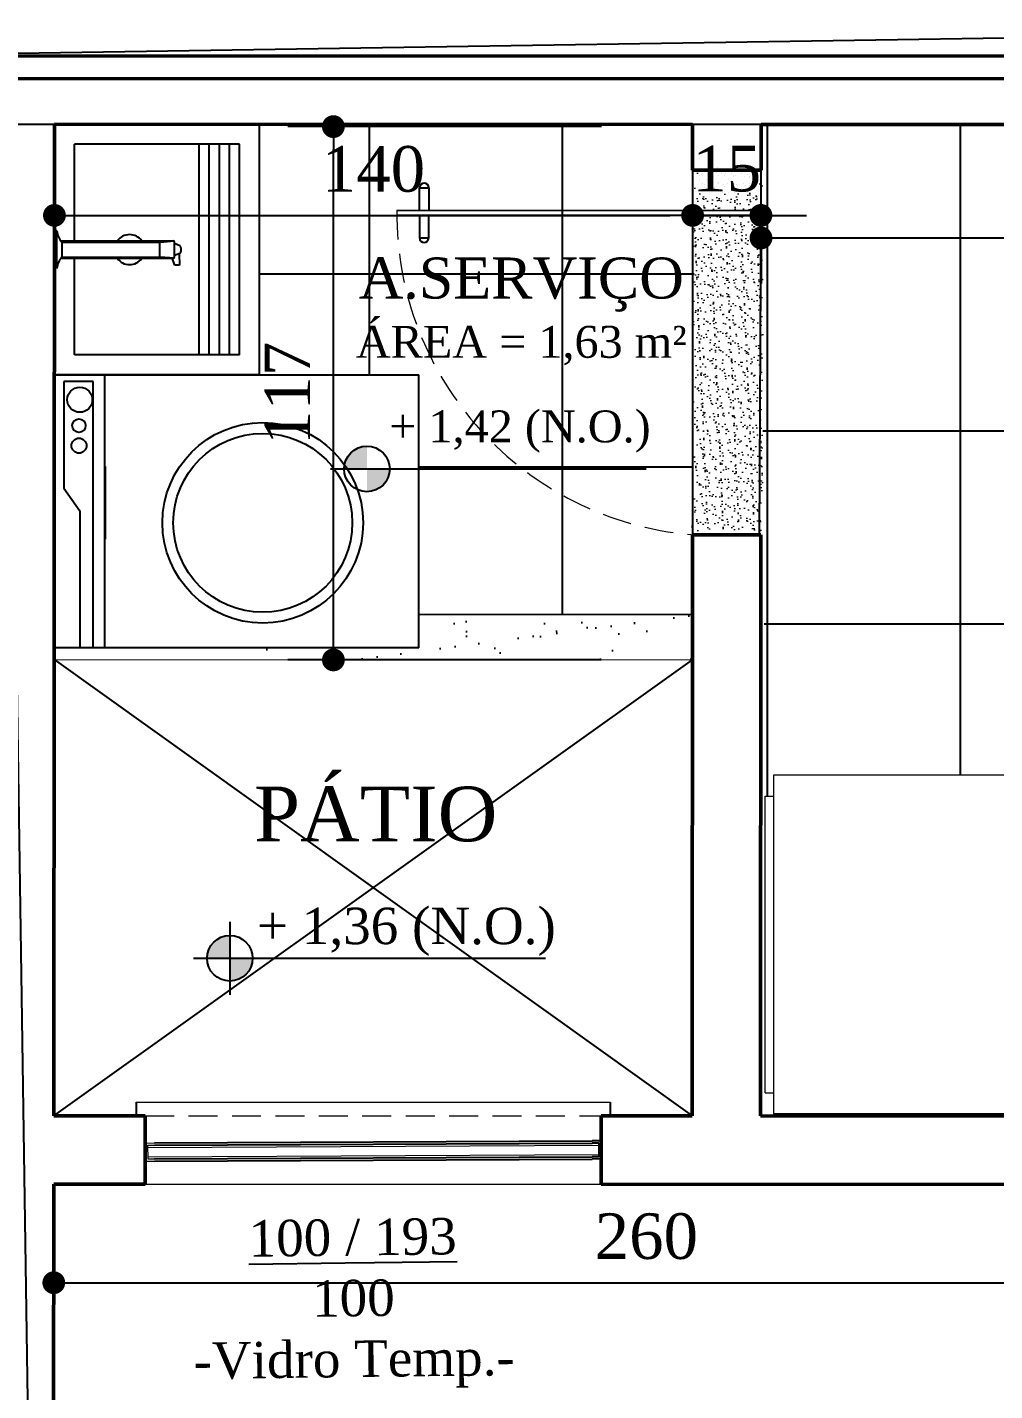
# Model space of a CAD drawing. Header units: centimetres. Extents: x -48696 to 156237, y -5617 to 29024.
# Drawn here: x -44952.4 to -44740.1, y 10853.1 to 11152.2 of the extents above; entities that cross this region are included whole.
import ezdxf

# ---------------------------------------------------------------- set-up
doc = ezdxf.new("R2010")
doc.units = ezdxf.units.CM
doc.linetypes.add('HIDDEN', pattern=[9.525, 6.35, -3.175])
for name, color, linetype in [('ACESSORIOS', 2, 'Continuous'), ('COZINHA', 2, 'Continuous'), ('Grama', 84, 'Continuous'), ('Hachuria - Moveis', 1, 'Continuous'), ('Piso', 55, 'Continuous'), ('PN010', 1, 'Continuous'), ('Portas-Cotas', 2, 'Continuous'), ('Texto', 2, 'Continuous')]:
    doc.layers.add(name, color=color, linetype=linetype)
for name, color, linetype, lineweight in [('Hachura', 1, 'Continuous', 9), ('Parede Baixa', 5, 'Continuous', 50), ('Pilares Sub-solo', 7, 'Continuous', 70), ('Pisos', 55, 'Continuous', 5), ('Pisos Externos', 15, 'Continuous', 9), ('Portas - Janelas', 2, 'Continuous', 20), ('Projeção Janela', 15, 'HIDDEN', 9), ('Projeção Portas', 55, 'HIDDEN', 5)]:
    doc.layers.add(name, color=color, linetype=linetype, lineweight=lineweight)
doc.styles.add('Valéria', font='romantic.ttf', dxfattribs={"height": 10})
doc.dimstyles.new('Cota - 50', dxfattribs={"dimtxt": 10, "dimasz": 5, "dimexe": 10, "dimexo": 20, "dimgap": 5, "dimtad": 1, "dimtxsty": 'Valéria', "dimblk": 'DOT', "dimcen": 0, "dimclrd": 12, "dimclre": 12, "dimclrt": 2, "dimazin": 2, "dimtfac": 1, "dimtix": 1, "dimtmove": 0, "dimatfit": 3, "dimldrblk": 'DOT', "dimfxl": 1, "dimarcsym": 0})

# ---------------------------------------------------------------- blocks, each defined once
blk = doc.blocks.new('gel')
at = {"layer": 'Hachura'}
for p, q in [((33208.79, 7048.49), (33127.79, 7048.49)), ((33127.79, 7048.49), (33127.79, 6977.99)), ((33132.79, 7050.49), (33203.79, 7050.49)), ((33132.79, 7050.49), (33132.79, 7048.49)), ((33203.79, 7050.49), (33203.79, 7048.49)), ((33208.79, 7039.49), (33208.79, 7048.49)), ((33208.79, 6977.99), (33208.79, 7039.49)), ((33127.79, 6977.99), (33132.79, 6977.99)), ((33132.79, 6977.99), (33203.79, 6977.99)), ((33132.79, 6977.99), (33132.79, 6974.99)), ((33203.79, 6977.99), (33208.79, 6977.99)), ((33203.79, 6977.99), (33203.79, 6974.99)), ((33127.79, 6971.99), (33127.79, 6974.99)), ((33127.79, 6974.99), (33208.79, 6974.99)), ((33132.79, 6976.49), (33203.79, 6976.49)), ((33208.79, 6974.99), (33208.79, 6971.99)), ((33127.79, 6971.99), (33129.79, 6970.99)), ((33206.79, 6970.99), (33129.79, 6970.99)), ((33134.51, 6970.99), (33134.51, 6967.99)), ((33206.79, 6970.99), (33208.79, 6971.99)), ((33137.79, 6967.99), (33134.51, 6967.99)), ((33137.79, 6967.99), (33137.79, 6965.99)), ((33132.79, 6965.99), (33137.79, 6965.99))]:
    blk.add_line(p, q, dxfattribs=at)
blk.add_lwpolyline([(33132.81, 6970.99), (33132.79, 6968.99), (33132.79, 6965.99)], dxfattribs=at)
blk = doc.blocks.new('_Dot')
at = {"color": 0, "linetype": 'ByBlock', "lineweight": -2}
blk.add_line((-0.5, 0), (-1, 0), dxfattribs=at)
at = {"color": 0, "linetype": 'ByBlock', "const_width": 0.5}
blk.add_lwpolyline([(-0.25, 0, 1), (0.25, 0, 1)], format="xyb", close=True, dxfattribs=at)
blk = doc.blocks.new('*D1687')
at = {"color": 12, "lineweight": -2, "transparency": 16777216}
for p, q in [((-44846.74, 12273.86), (-44711.33, 12337.45)), ((-43585.33, 9916.47), (-44718.26, 12328.67)), ((-43709.57, 9852.6), (-43574.16, 9916.2))]:
    blk.add_line(p, q, dxfattribs=at)
at = {"layer": 'Defpoints', "color": 0, "transparency": 16777216}
for p in [(-44720.39, 12333.2), (-44864.85, 12265.35), (-43727.67, 9844.1)]:
    blk.add_point(p, dxfattribs=at)
at = {"color": 12, "lineweight": -2, "transparency": 16777216, "xscale": 5, "yscale": 5, "zscale": 5}
for p, rotation in [((-44720.39, 12333.2), 115.1577922411707), ((-43583.21, 9911.95), 295.1577922411707)]:
    blk.add_blockref('_Dot', p, dxfattribs=dict(at, rotation=rotation))
at = {"color": 2, "transparency": 16777216, "insert": (-44142.57, 11126.91), "char_height": 10, "attachment_point": 5, "rotation": 295.1578, "style": 'Valéria'}
blk.add_mtext('2675', dxfattribs=at)
blk = doc.blocks.new('*D1720')
at = {"color": 12, "lineweight": -2, "transparency": 16777216}
for p, q in [((-44946.57, 10878.4), (-44946.57, 10866.78)), ((-44941.57, 10876.78), (-44691.57, 10876.78)), ((-44686.57, 10878.4), (-44686.57, 10866.78))]:
    blk.add_line(p, q, dxfattribs=at)
at = {"layer": 'Defpoints', "color": 0, "transparency": 16777216}
for p in [(-44946.57, 10898.4), (-44686.57, 10898.4), (-44686.57, 10876.78)]:
    blk.add_point(p, dxfattribs=at)
at = {"color": 12, "lineweight": -2, "transparency": 16777216, "xscale": 5, "yscale": 5, "zscale": 5, "rotation": 180}
blk.add_blockref('_Dot', (-44946.57, 10876.78), dxfattribs=at)
at = {"color": 12, "lineweight": -2, "transparency": 16777216, "xscale": 5, "yscale": 5, "zscale": 5}
blk.add_blockref('_Dot', (-44686.57, 10876.78), dxfattribs=at)
at = {"color": 2, "transparency": 16777216, "insert": (-44816.57, 10886.93), "char_height": 10, "attachment_point": 5, "style": 'Valéria'}
blk.add_mtext('260', dxfattribs=at)
blk = doc.blocks.new('*D1721')
at = {"color": 12, "lineweight": -2, "transparency": 16777216}
for p, q in [((-44826.42, 11130.41), (-44895.23, 11130.41)), ((-44885.23, 11018.41), (-44885.23, 11125.41)), ((-44826.48, 11013.41), (-44895.23, 11013.41))]:
    blk.add_line(p, q, dxfattribs=at)
at = {"layer": 'Defpoints', "color": 0, "transparency": 16777216}
for p in [(-44885.23, 11130.41), (-44806.42, 11130.41), (-44806.48, 11013.41)]:
    blk.add_point(p, dxfattribs=at)
at = {"color": 12, "lineweight": -2, "transparency": 16777216, "xscale": 5, "yscale": 5, "zscale": 5}
for p, rotation in [((-44885.23, 11130.41), 90), ((-44885.23, 11013.41), 270)]:
    blk.add_blockref('_Dot', p, dxfattribs=dict(at, rotation=rotation))
at = {"color": 2, "transparency": 16777216, "insert": (-44895.33, 11071.91), "char_height": 10, "attachment_point": 5, "rotation": 90, "style": 'Valéria'}
blk.add_mtext('117', dxfattribs=at)
blk = doc.blocks.new('*D1786')
at = {"color": 12, "lineweight": -2, "transparency": 16777216}
for p, q in [((-44946.43, 11110.92), (-44946.43, 11100.93)), ((-44941.43, 11110.93), (-44811.43, 11110.93)), ((-44806.43, 11110.92), (-44806.43, 11100.93))]:
    blk.add_line(p, q, dxfattribs=at)
at = {"layer": 'Defpoints', "color": 0, "transparency": 16777216}
for p in [(-44946.43, 11130.92), (-44806.43, 11130.92), (-44806.43, 11110.93)]:
    blk.add_point(p, dxfattribs=at)
at = {"color": 12, "lineweight": -2, "transparency": 16777216, "xscale": 5, "yscale": 5, "zscale": 5, "rotation": 180}
blk.add_blockref('_Dot', (-44946.43, 11110.93), dxfattribs=at)
at = {"color": 12, "lineweight": -2, "transparency": 16777216, "xscale": 5, "yscale": 5, "zscale": 5}
blk.add_blockref('_Dot', (-44806.43, 11110.93), dxfattribs=at)
at = {"color": 2, "transparency": 16777216, "insert": (-44876.43, 11121.05), "char_height": 10, "attachment_point": 5, "style": 'Valéria'}
blk.add_mtext('140', dxfattribs=at)
blk = doc.blocks.new('*D1722')
at = {"color": 12, "lineweight": -2, "transparency": 16777216}
for p, q in [((-44791.42, 11110.88), (-44791.42, 11095.98)), ((-44531.42, 11110.88), (-44531.42, 11095.98)), ((-44786.42, 11105.98), (-44536.42, 11105.98))]:
    blk.add_line(p, q, dxfattribs=at)
at = {"layer": 'Defpoints', "color": 0, "transparency": 16777216}
for p in [(-44791.42, 11130.88), (-44531.42, 11130.88), (-44531.42, 11105.98)]:
    blk.add_point(p, dxfattribs=at)
at = {"color": 12, "lineweight": -2, "transparency": 16777216, "xscale": 5, "yscale": 5, "zscale": 5, "rotation": 180}
blk.add_blockref('_Dot', (-44791.42, 11105.98), dxfattribs=at)
at = {"color": 12, "lineweight": -2, "transparency": 16777216, "xscale": 5, "yscale": 5, "zscale": 5}
blk.add_blockref('_Dot', (-44531.42, 11105.98), dxfattribs=at)
at = {"color": 2, "transparency": 16777216, "insert": (-44661.42, 11116.12), "char_height": 10, "attachment_point": 5, "style": 'Valéria'}
blk.add_mtext('260', dxfattribs=at)
blk = doc.blocks.new('*D1699')
at = {"color": 12, "lineweight": -2, "transparency": 16777216}
for p, q in [((-44811.43, 11110.93), (-44816.43, 11110.93)), ((-44806.43, 11110.93), (-44791.43, 11110.93)), ((-44806.43, 11110.92), (-44806.43, 11100.93)), ((-44791.43, 11110.92), (-44791.43, 11100.93)), ((-44786.43, 11110.93), (-44781.43, 11110.93))]:
    blk.add_line(p, q, dxfattribs=at)
at = {"layer": 'Defpoints', "color": 0, "transparency": 16777216}
for p in [(-44806.43, 11130.92), (-44791.43, 11130.92), (-44791.43, 11110.93)]:
    blk.add_point(p, dxfattribs=at)
at = {"color": 12, "lineweight": -2, "transparency": 16777216, "xscale": 5, "yscale": 5, "zscale": 5}
blk.add_blockref('_Dot', (-44806.43, 11110.93), dxfattribs=at)
at = {"color": 12, "lineweight": -2, "transparency": 16777216, "xscale": 5, "yscale": 5, "zscale": 5, "rotation": 180}
blk.add_blockref('_Dot', (-44791.43, 11110.93), dxfattribs=at)
at = {"color": 2, "transparency": 16777216, "insert": (-44798.93, 11121.13), "char_height": 10, "attachment_point": 5, "style": 'Valéria'}
blk.add_mtext('15', dxfattribs=at)

msp = doc.modelspace()

# ---------------------------------------------------------------- hatches: boundary and pattern name
h = msp.add_hatch()
h.set_pattern_fill('AR-SAND', color=34, scale=0.25)
h.set_pattern_definition([(37.5, (-35561.343, -1340.021), (-0.400008, 12.235331), [0, -9.652, 0, -10.795, 0, -10.31875]), (7.5, (-35561.343, -1340.021), (11.238082, 17.920628), [0, -5.207, 0, -8.6995, 0, -3.33375]), (327.5, (-35569.153, -1340.021), (19.774809, 0.0359296), [0, -3.175, 0, -11.43, 0, -14.9225]), (317.5, (-35569.153, -1340.021), (19.088911, 5.573233), [0, -1.5875, 0, -7.493, 0, -8.5725])])
h.paths.add_polyline_path([(-44806.48605, 11023.40757), (-44866.48638, 11023.44257), (-44866.48638, 11016.05782), (-44946.50145, 11016.05782), (-44946.50295, 11013.49677), (-44946.49241, 11013.48923), (-44806.49188, 11013.40758)])
at = {"layer": 'Piso'}
h = msp.add_hatch(dxfattribs=at)
h.set_pattern_fill('ANSI37', color=256, scale=13.333333, angle=45)
h.set_pattern_definition([(90, (-29087.017, -1474.916), (-42.33333, 3e-14), []), (180, (-29087.017, -1474.916), (-3e-14, -42.33333), [])])
edge = h.paths.add_edge_path()
edge.add_line((-44806.41603, 11130.40755), (-44901.45045, 11130.92449))
edge.add_line((-44901.45045, 11130.92449), (-44901.45045, 11075.92449))
edge.add_line((-44901.45045, 11075.92449), (-44866.48638, 11075.92449))
edge.add_line((-44866.48638, 11075.92449), (-44866.48638, 11023.44257))
edge.add_line((-44866.48638, 11023.44257), (-44806.47844, 11023.40757))
edge.add_line((-44806.47844, 11023.40757), (-44805.89643, 11130.40472))
h = msp.add_hatch(dxfattribs=at)
h.set_pattern_fill('ANSI37', color=256, scale=13.333333, angle=45)
h.set_pattern_definition([(90, (-35561.343, -1340.02), (-42.33333, 3e-14), []), (180, (-35561.343, -1340.02), (-3e-14, -42.33333), [])])
h.paths.add_polyline_path([(-44721.82602, 11130.16155), (-44791.41575, 11130.87941), (-44790.53063, 10983.54357), (-44788.6973, 10983.54357), (-44788.6973, 10988.1269), (-44717.65563, 10988.1269), (-44717.65563, 10920.03213), (-44714.90563, 10920.03213), (-44714.90563, 10923.04357), (-44712.24336, 10923.04357), (-44713.0723, 10918.46024), (-44717.65563, 10918.46024), (-44717.65563, 10913.8769), (-44671.55079, 10913.32098), (-44590.79851, 10913.32098), (-44590.79851, 11080.82107), (-44641.90002, 11080.83593), (-44641.90002, 11061.65355), (-44650.20402, 11061.65355), (-44650.20402, 11059.57755), (-44713.52202, 11059.57755), (-44713.52202, 11061.65355), (-44721.82602, 11061.65355)])
at = {"layer": 'Pisos Externos'}
h = msp.add_hatch(dxfattribs=at)
h.set_pattern_fill('AR-SAND', color=256, scale=0.05, angle=495)
h.set_pattern_definition([(172.5, (-109137.2289, 5214.2617), (-1.673767446, -1.786906744), [0, -1.9304, 0, -2.159, 0, -2.06375]), (142.5, (-109137.229, 5214.2617), (-4.12366426, -0.94505464), [0, -1.0414, 0, -1.7399, 0, -0.66675]), (102.5, (-109136.1243, 5213.1572), (-2.80166156, 2.79149913), [0, -0.635, 0, -2.286, 0, -2.9845]), (92.5, (-109136.1243, 5213.157), (-3.4877539, 1.91140555), [0, -0.3175, 0, -1.4986, 0, -1.7145])])
h.paths.add_polyline_path([(-44805.97522, 11111.9564), (-44790.97523, 11111.93891), (-44790.96809, 11118.05328, 0.215250437), (-44798.46414, 11121.44765), (-44805.96414, 11121.4564)])
h.paths.add_polyline_path([(-44790.96809, 11118.05328), (-44790.96415, 11121.4389), (-44798.46414, 11121.44765, -0.215250437)], flags=17)
h.paths.add_polyline_path([(-44791.61703, 11041.56119), (-44791.32207, 11110.93931), (-44790.97639, 11110.93891), (-44791.05732, 11041.56053)])
h = msp.add_hatch(dxfattribs=at)
h.set_pattern_fill('AR-SAND', color=256, scale=0.05, angle=495)
h.set_pattern_definition([(172.5, (-56784.406, -5865.9935), (-1.67376745, -1.78690674), [0, -1.9304, 0, -2.159, 0, -2.06375]), (142.5, (-56784.406, -5865.9935), (-4.12366426, -0.94505464), [0, -1.0414, 0, -1.7399, 0, -0.66675]), (102.5, (-56783.3015, -5867.098), (-2.80166156, 2.79149913), [0, -0.635, 0, -2.286, 0, -2.9845]), (92.5, (-56783.3015, -5867.098), (-3.4877539, 1.91140555), [0, -0.3175, 0, -1.4986, 0, -1.7145])])
h.paths.add_polyline_path([(-44806.6169, 11041.62496), (-44806.32229, 11110.91932), (-44791.32223, 11110.90182), (-44791.61703, 11041.56119)])
at = {"layer": 'Portas - Janelas'}
h = msp.add_hatch(color=256, dxfattribs=at)
edge = h.paths.add_edge_path()
edge.add_arc((-44877.87745, 11055.30711), 5, 90, 180)
edge.add_line((-44882.87745, 11055.30711), (-44877.87745, 11055.30711))
edge.add_line((-44877.87745, 11055.30711), (-44877.87745, 11060.30711))
edge = h.paths.add_edge_path()
edge.add_arc((-44877.87745, 11055.30711), 5, 270, 360)
edge.add_line((-44872.87745, 11055.30711), (-44877.87745, 11055.30711))
edge.add_line((-44877.87745, 11055.30711), (-44877.87745, 11050.30711))
h = msp.add_hatch(color=256, dxfattribs=at)
edge = h.paths.add_edge_path()
edge.add_arc((-44907.9437, 10947.95121), 5, 90, 180)
edge.add_line((-44912.9437, 10947.95121), (-44907.9437, 10947.95121))
edge.add_line((-44907.9437, 10947.95121), (-44907.9437, 10952.95121))
edge = h.paths.add_edge_path()
edge.add_arc((-44907.9437, 10947.95121), 5, 270, 360)
edge.add_line((-44902.9437, 10947.95121), (-44907.9437, 10947.95121))
edge.add_line((-44907.9437, 10947.95121), (-44907.9437, 10942.95121))

# ---------------------------------------------------------------- linework, layer by layer
for p, q in [((-44354.75303, 11155.75244), (-45000.05574, 11145.75107)), ((-44937.1857, 9842.90048), (-44956.43446, 11130.92449)), ((-44956.43446, 11130.92449), (-44372.56003, 11130.92449))]:
    msp.add_line(p, q)
at = {"color": 1}
for p, q in [((-44914.65045, 11080.32449), (-44914.65045, 11126.52449)), ((-44912.45045, 11080.32449), (-44912.45045, 11126.52449)), ((-44910.25045, 11080.32449), (-44910.25045, 11126.52449)), ((-44908.05045, 11080.32449), (-44908.05045, 11126.52449)), ((-44945.90045, 11107.54949), (-44946.45045, 11107.54949)), ((-44945.90045, 11099.29949), (-44945.90045, 11107.54949)), ((-44945.01238, 11105.32749), (-44920.34002, 11105.32749)), ((-44944.80045, 11105.07449), (-44944.80045, 11101.77449)), ((-44944.80045, 11105.07449), (-44923.35045, 11105.07449)), ((-44923.35045, 11104.87105), (-44923.35045, 11101.97793)), ((-44923.14763, 11105.09037), (-44920.26926, 11105.3158)), ((-44920.12002, 11101.74149), (-44920.12002, 11105.10749)), ((-44918.90172, 11104.23659), (-44920.12002, 11104.72975)), ((-44945.01234, 11101.52149), (-44920.34002, 11101.52149)), ((-44944.80045, 11101.77449), (-44923.35045, 11101.77449)), ((-44920.26926, 11101.53318), (-44923.14763, 11101.75861)), ((-44920.01051, 11100.02188), (-44920.59029, 11101.52149)), ((-44918.89065, 11102.5866), (-44920.12002, 11102.09955)), ((-44919.07614, 11102.49513), (-44918.95934, 11099.97522)), ((-44918.95934, 11099.97522), (-44920.01051, 11100.02188))]:
    msp.add_line(p, q, dxfattribs=at)
for points in [[(-44918.89379, 11102.59949, 0.236739444), (-44918.81671, 11102.63815, 0.085519777), (-44918.71352, 11102.84113, 0.043127161), (-44918.66042, 11103.08602, 0.031837447), (-44918.63885, 11103.42449, 0.031837447), (-44918.66042, 11103.76296, 0.043127161), (-44918.71352, 11104.00785, 0.085519777), (-44918.81671, 11104.21083, 0.236739444), (-44918.89379, 11104.24949, 0.159785222), (-44918.95074, 11104.23081)], [(-44918.92294, 11102.60401, 0.077146353), (-44918.89379, 11102.59949)]]:
    msp.add_lwpolyline(points, format="xyb", dxfattribs=at)
for centre, radius, start, end in [((-44941.5791, 11107.98814), 4.34355, 185.796171, 222.1288069), ((-44929.95045, 11103.42449), 3.3, 35.2164336, 144.7835664), ((-44923.13045, 11104.87105), 0.22, 94.4781357, 180), ((-44920.34002, 11105.10749), 0.22, 0, 90), ((-44941.57771, 11098.86022), 4.345, 137.877446, 174.1975761), ((-44929.95045, 11103.42449), 3.3, 215.2164336, 324.7835664), ((-44923.13045, 11101.97793), 0.22, 180, 265.5218643), ((-44920.34002, 11101.74149), 0.22, 270, 0)]:
    msp.add_arc(centre, radius, start, end, dxfattribs=at)
at = {"layer": 'ACESSORIOS'}
for p, q in [((-44946.45045, 11075.92449), (-44946.43446, 11130.92449)), ((-44946.43446, 11130.92449), (-44901.45045, 11130.92449)), ((-44901.45045, 11075.92449), (-44901.45045, 11130.92449)), ((-44942.05045, 11105.32749), (-44942.05045, 11126.52449)), ((-44905.85045, 11126.52449), (-44942.05045, 11126.52449)), ((-44905.85045, 11080.32449), (-44905.85045, 11126.52449)), ((-44806.41866, 11120.88816), (-44806.41952, 11111.91943)), ((-44806.41961, 11110.91943), (-44806.46046, 11040.88817)), ((-44942.05045, 11080.32449), (-44942.05045, 11101.52149)), ((-44905.85045, 11080.32449), (-44942.05045, 11080.32449)), ((-44901.45045, 11075.92449), (-44946.45045, 11075.92449)), ((-44928.51376, 10916.40052), (-44928.51314, 10913.40052)), ((-44824.51376, 10916.4219), (-44824.51314, 10913.4219))]:
    msp.add_line(p, q, dxfattribs=at)
at = {"layer": 'COZINHA', "color": 2, "ltscale": 0.1}
for p, q in [((-44946.45045, 11075.92449), (-44866.48638, 11075.92449)), ((-44946.45045, 11016.05782), (-44946.45045, 11075.92449)), ((-44944.33453, 11074.50152), (-44944.33453, 11051.07599)), ((-44937.93215, 11074.50152), (-44944.33453, 11074.50152)), ((-44937.93215, 11016.05782), (-44937.93215, 11074.50152)), ((-44935.36638, 11016.05782), (-44935.36638, 11075.92449)), ((-44866.48638, 11016.05782), (-44866.48638, 11075.92449)), ((-44944.33453, 11051.07599), (-44940.85895, 11046.13474)), ((-44940.85895, 11046.13474), (-44940.85895, 11016.05782)), ((-44866.48638, 11016.05782), (-44946.45045, 11016.05782))]:
    msp.add_line(p, q, dxfattribs=at)
at = {"layer": 'COZINHA', "color": 1, "ltscale": 0.1}
for centre, radius in [((-44940.85895, 11070.47524), 2.74388), ((-44941.04188, 11064.80194), 1.46412), ((-44900.72766, 11043.49116), 22.00051), ((-44941.04188, 11060.40959), 1.64635)]:
    msp.add_circle(centre, radius, dxfattribs=at)
at = {"layer": 'COZINHA', "color": 2, "ltscale": 0.1}
msp.add_circle((-44900.72766, 11043.49116), 19.62247, dxfattribs=at)
at = {"layer": 'Grama'}
msp.add_line((-44866.48638, 11023.44257), (-44806.4453, 11023.40755), dxfattribs=at)
at = {"layer": 'Hachura'}
for p, q in [((-44926.51191, 10907.42731), (-44924.48477, 10907.43733)), ((-44925.98228, 10906.92992), (-44924.4823, 10906.93733)), ((-44925.98228, 10906.92992), (-44925.96746, 10903.92996)), ((-44925.97981, 10906.42993), (-44826.98102, 10906.9191)), ((-44926.51109, 10903.42727), (-44924.46501, 10903.43738)), ((-44925.96993, 10904.42995), (-44826.97114, 10904.91913)), ((-44925.96746, 10903.92996), (-44924.46748, 10903.93737))]:
    msp.add_line(p, q, dxfattribs=at)
at = {"layer": 'Hachuria - Moveis'}
for p, q in [((-44826.50146, 10907.92148), (-44828.48594, 10907.91168)), ((-44826.98349, 10907.4191), (-44828.48347, 10907.41168)), ((-44826.98349, 10907.4191), (-44826.96867, 10904.41913)), ((-44826.96867, 10904.41913), (-44828.46865, 10904.41172)), ((-44826.51119, 10903.92139), (-44828.46618, 10903.91173))]:
    msp.add_line(p, q, dxfattribs=at)
for centre in [(-44877.87745, 11055.30711), (-44907.9437, 10947.95121)]:
    msp.add_circle(centre, 5, dxfattribs=at)
at = {"layer": 'Parede Baixa'}
for p, q in [((-45738.53845, 11146.15297), (-44520.4958, 11145.79878)), ((-45738.53845, 11141.15297), (-44515.79851, 11140.79742)), ((-44946.56133, 10913.40095), (-44946.43446, 11130.92449)), ((-44946.43446, 11130.92449), (-44806.42629, 11130.88378)), ((-44806.42158, 11120.88378), (-44806.41575, 11130.88377)), ((-44791.42158, 11120.87941), (-44791.41575, 11130.87941)), ((-44791.41575, 11130.87941), (-44530.79851, 11130.80363)), ((-44806.42158, 11120.88378), (-44791.41866, 11120.87941)), ((-44806.54262, 10913.36023), (-44806.46824, 11040.88379)), ((-44806.46824, 11040.88379), (-44791.44192, 11040.87942)), ((-44791.54262, 10913.35587), (-44791.46824, 11040.87942)), ((-44946.56133, 10913.40095), (-44926.51314, 10913.39512)), ((-44926.51314, 10913.40093), (-44926.51314, 10898.39512)), ((-44826.51314, 10913.40093), (-44826.51314, 10898.36604)), ((-44826.51314, 10913.36604), (-44806.51314, 10913.36022)), ((-44826.51314, 10913.36604), (-44806.54262, 10913.36023)), ((-44791.54262, 10913.35587), (-44671.55079, 10913.32098)), ((-44946.72172, 10638.40098), (-44946.57008, 10898.40095)), ((-44946.57008, 10898.40095), (-44926.51314, 10898.39512)), ((-44826.51314, 10898.36604), (-44686.55954, 10898.32534))]:
    msp.add_line(p, q, dxfattribs=at)
at = {"layer": 'Piso'}
for p, q in [((-44946.55079, 10913.40094), (-44806.48427, 11013.40757)), ((-44946.49241, 11013.48923), (-44806.51314, 10913.36022)), ((-44924.48477, 10907.43733), (-44828.48594, 10907.91168)), ((-44924.4823, 10906.93733), (-44828.48347, 10907.41168)), ((-44924.46748, 10903.93737), (-44828.46865, 10904.41172)), ((-44924.46501, 10903.43738), (-44828.46618, 10903.91173))]:
    msp.add_line(p, q, dxfattribs=at)
at = {"layer": 'Pisos'}
msp.add_line((-44946.49245, 11013.48923), (-44806.48427, 11013.40757), dxfattribs=at)
at = {"layer": 'PN010'}
for p, q in [((-44791.42675, 11120.87942), (-44791.43723, 11111.90195)), ((-44866.32101, 11111.9893), (-44866.31517, 11116.9893)), ((-44866.31517, 11116.9893), (-44864.31518, 11116.98697)), ((-44864.31518, 11116.98697), (-44864.32101, 11111.98697)), ((-44791.32223, 11110.90182), (-44871.32217, 11110.99514)), ((-44791.32106, 11111.90182), (-44871.321, 11111.99514)), ((-44866.32217, 11110.98931), (-44866.32801, 11105.98931)), ((-44864.32801, 11105.98698), (-44864.32218, 11110.98697)), ((-44791.43839, 11110.90195), (-44791.82799, 11040.87964)), ((-44791.32106, 11111.90182), (-44791.32223, 11110.90182)), ((-44866.32801, 11105.98931), (-44864.32801, 11105.98698)), ((-44935.32839, 11055.86441), (-44935.32839, 11039.86441)), ((-44885.87745, 11055.30711), (-44816.63983, 11055.30711)), ((-44907.9437, 10955.95121), (-44907.9437, 10939.95121)), ((-44915.9437, 10947.95121), (-44838.71394, 10947.95121))]:
    msp.add_line(p, q, dxfattribs=at)
for centre, start, end in [((-44865.31518, 11116.98814), 359.9331641, 179.9331641), ((-44865.32801, 11105.98814), 179.9331641, 359.9331641)]:
    msp.add_arc(centre, 1, start, end, dxfattribs=at)
at = {"layer": 'Portas - Janelas'}
for p, q in [((-44928.51376, 10916.40052), (-44824.51376, 10916.4219)), ((-44926.51006, 10898.40093), (-44826.51006, 10898.42149))]:
    msp.add_line(p, q, dxfattribs=at)
at = {"layer": 'Projeção Janela'}
msp.add_line((-44926.51314, 10913.40093), (-44826.51314, 10913.42149), dxfattribs=at)
at = {"layer": 'Projeção Portas'}
msp.add_arc((-44800.52807, 11111.41256), 70.79533, 179.5285029, 264.9842646, dxfattribs=at)

# ---------------------------------------------------------------- block references
at = {"layer": 'Pilares Sub-solo', "xscale": 0.9166666666666667, "yscale": 0.9166666666666667, "zscale": 0.9166666666666667, "rotation": 90}
msp.add_blockref('gel', (-38327.58009, -19453.26434), dxfattribs=at)

# ---------------------------------------------------------------- texts
at = {"layer": 'Portas-Cotas', "char_height": 12, "attachment_point": 2, "style": 'Valéria'}
for s, insert in [('{\\H0.75x;A.SERVIÇO}\\P{\\H0.58333x;ÁREA = 1,63 m²}', (-44844.01096, 11101.69552)), ('PÁTIO', (-44875.94179, 10985.6263))]:
    msp.add_mtext(s, dxfattribs=dict(at, insert=insert))
at = {"layer": 'Portas-Cotas', "insert": (-44956.04731, 10889.83331), "char_height": 8, "attachment_point": 1, "rotation": 0.6973117, "style": 'Valéria'}
msp.add_mtext_dynamic_manual_height_columns('\\pxqc;{\\L100 / 193\\P}100\\P-Vidro Temp.-', width=150, gutter_width=50, heights=[0], dxfattribs=at)
at = {"layer": 'Texto', "attachment_point": 1, "style": 'Valéria'}
for s, insert, char_height in [('+ 1,42 (N.O.)', (-44872.97603, 11068.14367), 7), ('+ 1,36 (N.O.)', (-44901.98022, 10959.05771), 8)]:
    msp.add_mtext(s, dxfattribs=dict(at, insert=insert, char_height=char_height))

# ---------------------------------------------------------------- dimensions: what is measured, and where the dimension line sits
dim = msp.add_aligned_dim(p1=(-43727.66854, 9844.10105), p2=(-44864.84549, 12265.35324), distance=-159.59861, dimstyle='Cota - 50')
dim.commit()
dim.dimension.update_dxf_attribs({"geometry": '*D1687', "text_midpoint": (-44142.57239, 11126.90741)})
for base, p1, p2, picture, middle in [((-44806.43446, 11110.93432), (-44946.43446, 11130.92449), (-44806.43446, 11130.92449), '*D1786', (-44876.43446, 11121.04526)), ((-44791.43446, 11110.93432), (-44806.43446, 11130.92449), (-44791.43446, 11130.92449), '*D1699', (-44798.93446, 11121.12662)), ((-44531.41575, 11105.97622), (-44791.41575, 11130.87941), (-44531.41575, 11130.87941), '*D1722', (-44661.41575, 11116.12415)), ((-44686.57008, 10876.78431), (-44946.57008, 10898.40095), (-44686.57008, 10898.40095), '*D1720', (-44816.57008, 10886.93224))]:
    dim = msp.add_linear_dim(base=base, p1=p1, p2=p2, dimstyle='Cota - 50')
    dim.commit()
    dim.dimension.update_dxf_attribs({"geometry": picture, "text_midpoint": middle})
dim = msp.add_linear_dim(base=(-44885.22601, 11130.40755), p1=(-44806.48427, 11013.40757), p2=(-44806.41603, 11130.40755), angle=90, dimstyle='Cota - 50')
dim.commit()
dim.dimension.update_dxf_attribs({"geometry": '*D1721', "text_midpoint": (-44895.32956, 11071.90756)})

doc.saveas('drawing.dxf')
